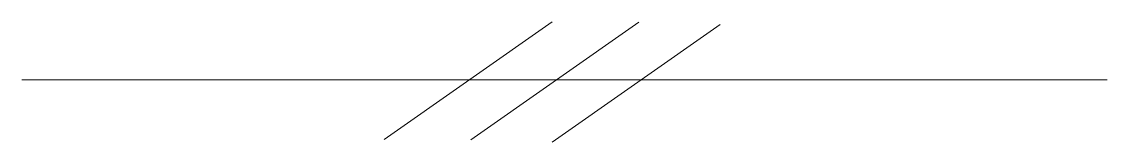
# Model space of a CAD drawing. Header units: millimetres. Extents: x 2 to 749, y -43 to 40.
import ezdxf

# ---------------------------------------------------------------- set-up
doc = ezdxf.new("R2010")
doc.units = ezdxf.units.MM

msp = doc.modelspace()

# ---------------------------------------------------------------- linework, layer by layer
at = {"color": 7, "linetype": 'Continuous', "lineweight": 0, "ltscale": 8.64408}
for p, q in [((367.01, 39.78), (251.43, -41.15)), ((426.54, 39.5), (310.97, -41.43)), ((482.45, 37.91), (366.87, -43.01))]:
    msp.add_line(p, q, dxfattribs=at)
at = {"color": 7, "linetype": 'Continuous', "lineweight": 0, "ltscale": 35.406151}
msp.add_line((2.08, -0.22), (748.7, -0.22), dxfattribs=at)

doc.saveas('drawing.dxf')
